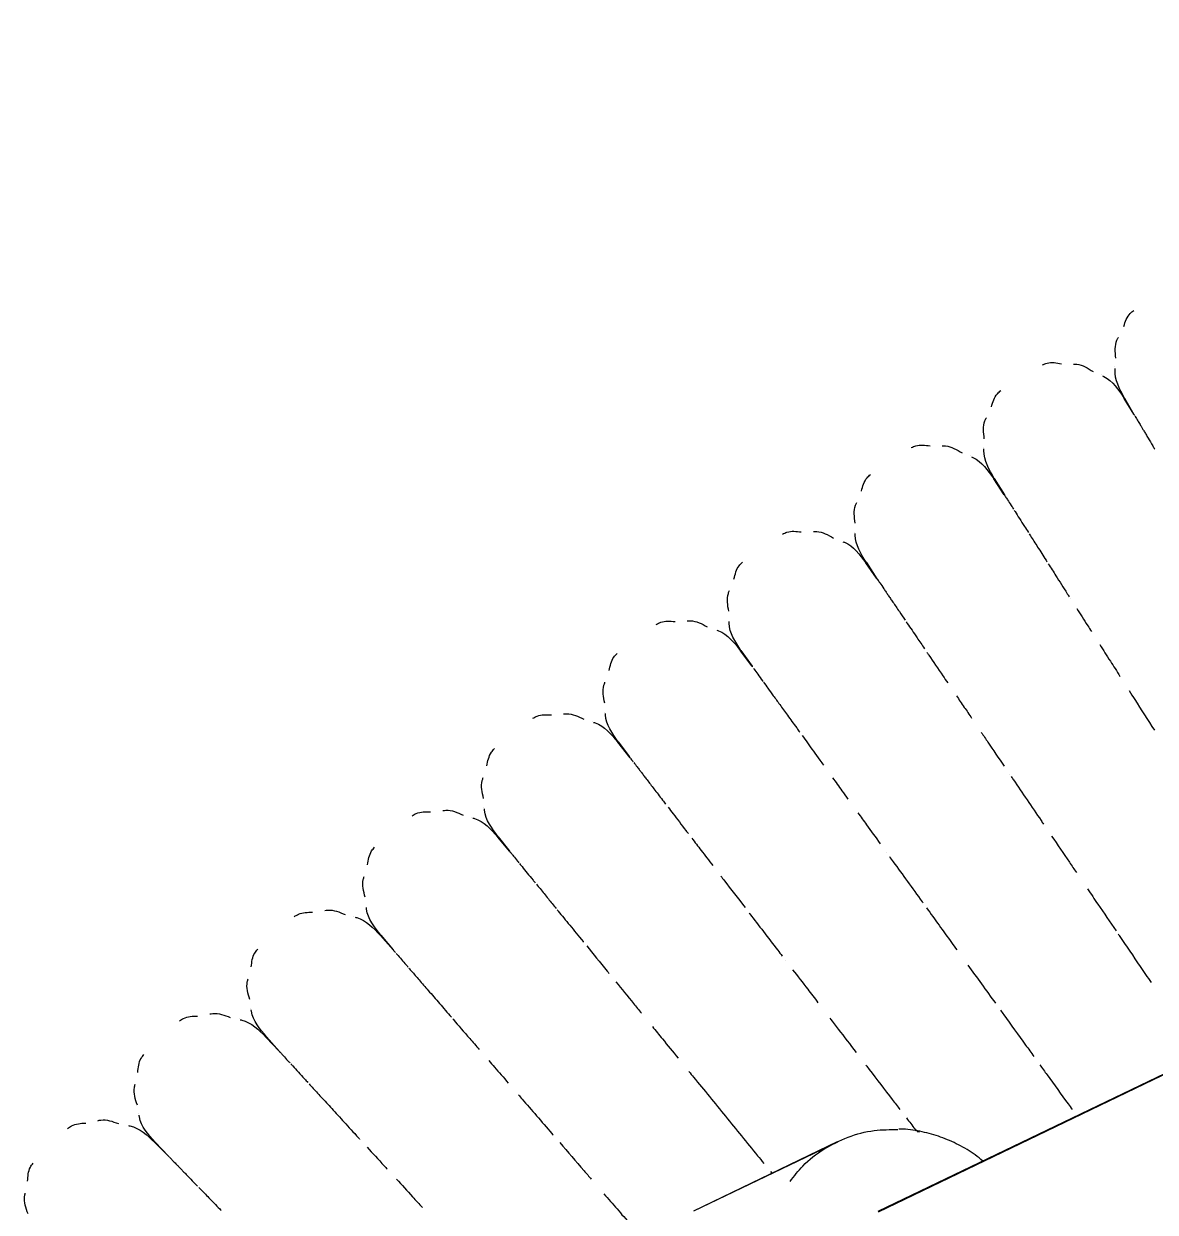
# Model space of a CAD drawing. Extents: x -360 to 379, y -342 to 365.
# Drawn here: x -34.7 to -21.35, y -92.36 to -78.34 of the extents above; entities that cross this region are included whole.
import ezdxf

# ---------------------------------------------------------------- set-up
doc = ezdxf.new("R2010")
doc.units = 0
doc.layers.get('0').update_dxf_attribs({"linetype": 'CONTINUOUS'})

msp = doc.modelspace()

# ---------------------------------------------------------------- linework, layer by layer
at = {"color": 7, "linetype": 'CONTINUOUS'}
for p, q in [((4.517, -78.341), (-24.623, -92.357)), ((-21.829, -82.39), (-21.829, -82.39)), ((-21.986, -82.484), (-21.986, -82.484)), ((-21.602, -82.948), (-21.717, -82.761)), ((-21.712, -82.758), (-21.601, -82.95)), ((-23.377, -83.342), (-23.377, -83.342)), ((-23.531, -83.441), (-23.531, -83.441)), ((-23.131, -83.898), (-23.255, -83.71)), ((-23.249, -83.706), (-23.13, -83.9)), ((-24.897, -84.339), (-24.897, -84.339)), ((-24.759, -84.699), (-24.634, -84.889)), ((-24.638, -84.883), (-24.764, -84.703)), ((-24.674, -84.832), (-24.674, -84.832)), ((-24.672, -84.831), (-24.672, -84.831)), ((-22.348, -85.127), (-22.348, -85.127)), ((-26.11, -85.919), (-26.244, -85.739)), ((-26.239, -85.735), (-26.108, -85.922)), ((-26.239, -85.735), (-26.239, -85.735)), ((-27.846, -86.462), (-27.846, -86.462)), ((-27.991, -86.574), (-27.991, -86.574)), ((-27.545, -87.004), (-27.693, -86.818)), ((-27.688, -86.814), (-27.556, -86.991)), ((-27.595, -86.942), (-27.595, -86.942)), ((-27.593, -86.94), (-27.593, -86.94)), ((-23.069, -87.194), (-23.069, -87.194)), ((-29.274, -87.587), (-29.274, -87.587)), ((-29.415, -87.703), (-29.415, -87.703)), ((-28.971, -88.104), (-29.11, -87.938)), ((-29.105, -87.934), (-28.968, -88.107)), ((-24.523, -88.117), (-24.523, -88.117)), ((-30.806, -88.873), (-30.806, -88.873)), ((-30.344, -89.268), (-30.494, -89.1)), ((-30.489, -89.095), (-30.342, -89.27)), ((-30.489, -89.095), (-30.489, -89.095)), ((-30.389, -89.218), (-30.389, -89.218)), ((-30.387, -89.216), (-30.387, -89.216)), ((-25.716, -89.389), (-25.716, -89.389)), ((-30.164, -89.476), (-30.164, -89.476)), ((-32.027, -89.96), (-32.027, -89.96)), ((-32.162, -90.083), (-32.162, -90.083)), ((-31.689, -90.464), (-31.843, -90.301)), ((-31.838, -90.296), (-31.687, -90.467)), ((-33.351, -91.205), (-33.351, -91.205)), ((-24.132, -91.42), (-24.16, -91.417)), ((-32.998, -91.7), (-33.157, -91.541)), ((-33.153, -91.536), (-32.996, -91.702)), ((-30.729, -91.511), (-30.729, -91.511)), ((-25.103, -91.533), (-26.801, -92.35)), ((-25.101, -91.537), (-26.799, -92.353)), ((-33.046, -91.652), (-33.046, -91.652)), ((-33.044, -91.651), (-33.044, -91.651)), ((-25.891, -91.884), (-25.875, -91.904))]:
    msp.add_line(p, q, dxfattribs=at)
at = {"color": 7, "linetype": 'CONTINUOUS', "flags": 128}
msp.add_lwpolyline([(4.517, -78.346), (-22.11, -91.155), (-24.62, -92.363)], dxfattribs=at)
at = {"color": 7, "linetype": 'CONTINUOUS'}
for points, knots in [([(-21.721, -81.912), (-21.703, -81.856), (-21.678, -81.782), (-21.618, -81.734), (-21.603, -81.723)], [0, 0, 0, 0, 0.7475749, 1, 1, 1, 1]), ([(-21.815, -82.286), (-21.822, -82.212), (-21.83, -82.126), (-21.791, -82.052), (-21.785, -82.041)], [0, 0, 0, 0, 0.847683, 1, 1, 1, 1]), ([(-22.68, -82.365), (-22.663, -82.358), (-22.592, -82.328), (-22.515, -82.341), (-22.458, -82.352)], [0, 0, 0, 0, 0.252425, 1, 1, 1, 1]), ([(-22.314, -82.357), (-22.301, -82.357), (-22.217, -82.357), (-22.145, -82.405), (-22.084, -82.446)], [0, 0, 0, 0, 0.152317, 1, 1, 1, 1]), ([(-21.712, -82.758), (-21.771, -82.65), (-21.833, -82.536), (-21.824, -82.413), (-21.823, -82.407)], [0, 0, 0, 0, 0.94853, 1, 1, 1, 1]), ([(-21.974, -82.496), (-21.968, -82.499), (-21.855, -82.549), (-21.784, -82.658), (-21.717, -82.761)], [0, 0, 0, 0, 0.051116, 1, 1, 1, 1]), ([(-23.283, -82.861), (-23.267, -82.805), (-23.244, -82.73), (-23.186, -82.681), (-23.171, -82.668)], [0, 0, 0, 0, 0.747575, 1, 1, 1, 1]), ([(-23.367, -83.237), (-23.376, -83.164), (-23.386, -83.078), (-23.349, -83.003), (-23.343, -82.992)], [0, 0, 0, 0, 0.847683, 1, 1, 1, 1]), ([(-21.599, -82.953), (-21.599, -82.954), (-21.598, -82.955), (-21.596, -82.959), (-21.594, -82.962)], [0, 0, 0, 0, 0.294726, 1, 1, 1, 1]), ([(-21.588, -82.971), (-21.588, -82.972), (-21.584, -82.979), (-21.571, -83.001), (-21.55, -83.035), (-21.527, -83.074), (-21.504, -83.112), (-21.484, -83.146), (-21.46, -83.185), (-21.426, -83.243), (-21.392, -83.301), (-21.363, -83.348), (-21.355, -83.362)], [0, 0, 0, 0, 0.019597, 0.112114, 0.229895, 0.371218, 0.450697, 0.537339, 0.631168, 0.73221, 0.924326, 1, 1, 1, 1]), ([(-24.229, -83.342), (-24.211, -83.334), (-24.142, -83.302), (-24.065, -83.313), (-24.007, -83.322)], [0, 0, 0, 0, 0.252425, 1, 1, 1, 1]), ([(-23.863, -83.323), (-23.85, -83.322), (-23.767, -83.321), (-23.693, -83.366), (-23.63, -83.405)], [0, 0, 0, 0, 0.152317, 1, 1, 1, 1]), ([(-23.249, -83.706), (-23.312, -83.6), (-23.377, -83.488), (-23.371, -83.365), (-23.371, -83.358)], [0, 0, 0, 0, 0.94853, 1, 1, 1, 1]), ([(-23.519, -83.452), (-23.513, -83.455), (-23.399, -83.502), (-23.325, -83.609), (-23.255, -83.71)], [0, 0, 0, 0, 0.05147, 1, 1, 1, 1]), ([(-24.817, -83.855), (-24.802, -83.798), (-24.782, -83.723), (-24.725, -83.672), (-24.711, -83.659)], [0, 0, 0, 0, 0.747575, 1, 1, 1, 1]), ([(-24.89, -84.233), (-24.901, -84.161), (-24.913, -84.075), (-24.879, -83.999), (-24.873, -83.988)], [0, 0, 0, 0, 0.847683, 1, 1, 1, 1]), ([(-23.131, -83.898), (-23.13, -83.899), (-23.129, -83.902), (-23.123, -83.91), (-23.113, -83.927), (-23.089, -83.964), (-23.058, -84.013), (-23.031, -84.054), (-23.022, -84.07)], [0, 0, 0, 0, 0.0672681, 0.1350621, 0.2202438, 0.4654207, 0.8038493, 1, 1, 1, 1]), ([(-23.015, -84.08), (-23.012, -84.085), (-22.993, -84.115), (-22.952, -84.179), (-22.9, -84.261), (-22.863, -84.32), (-22.847, -84.344)], [0, 0, 0, 0, 0.077923, 0.415443, 0.755277, 1, 1, 1, 1]), ([(-25.748, -84.363), (-25.731, -84.355), (-25.663, -84.321), (-25.585, -84.33), (-25.527, -84.337)], [0, 0, 0, 0, 0.252425, 1, 1, 1, 1]), ([(-25.383, -84.333), (-25.37, -84.333), (-25.287, -84.329), (-25.212, -84.372), (-25.148, -84.409)], [0, 0, 0, 0, 0.152317, 1, 1, 1, 1]), ([(-24.759, -84.699), (-24.824, -84.595), (-24.893, -84.485), (-24.891, -84.361), (-24.891, -84.355)], [0, 0, 0, 0, 0.9485297, 1, 1, 1, 1]), ([(-22.837, -84.36), (-22.832, -84.368), (-22.802, -84.415), (-22.736, -84.519), (-22.67, -84.621), (-22.63, -84.684), (-22.626, -84.69)], [0, 0, 0, 0, 0.077584, 0.49671, 0.950735, 1, 1, 1, 1]), ([(-25.035, -84.453), (-25.03, -84.455), (-24.914, -84.499), (-24.837, -84.603), (-24.764, -84.703)], [0, 0, 0, 0, 0.0511155, 1, 1, 1, 1]), ([(-26.322, -84.893), (-26.308, -84.836), (-26.29, -84.76), (-26.235, -84.707), (-26.221, -84.694)], [0, 0, 0, 0, 0.747575, 1, 1, 1, 1]), ([(-22.612, -84.713), (-22.582, -84.76), (-22.511, -84.871), (-22.429, -85.001), (-22.372, -85.09), (-22.364, -85.103)], [0, 0, 0, 0, 0.383938, 0.915174, 1, 1, 1, 1]), ([(-24.633, -84.891), (-24.631, -84.893), (-24.626, -84.9), (-24.614, -84.918), (-24.592, -84.95), (-24.563, -84.994), (-24.528, -85.045), (-24.502, -85.083), (-24.476, -85.122), (-24.433, -85.185), (-24.376, -85.268), (-24.324, -85.345), (-24.3, -85.38)], [0, 0, 0, 0, 0.049489, 0.113944, 0.171287, 0.348046, 0.435834, 0.505616, 0.581182, 0.662553, 0.847007, 1, 1, 1, 1]), ([(-26.383, -85.274), (-26.396, -85.201), (-26.411, -85.116), (-26.379, -85.039), (-26.374, -85.027)], [0, 0, 0, 0, 0.847683, 1, 1, 1, 1]), ([(-22.275, -85.242), (-22.234, -85.307), (-22.179, -85.392), (-22.117, -85.49), (-22.102, -85.513)], [0, 0, 0, 0, 0.761682, 1, 1, 1, 1]), ([(-27.238, -85.428), (-27.221, -85.419), (-27.154, -85.383), (-27.076, -85.39), (-27.017, -85.395)], [0, 0, 0, 0, 0.252425, 1, 1, 1, 1]), ([(-26.873, -85.388), (-26.861, -85.387), (-26.777, -85.38), (-26.701, -85.422), (-26.637, -85.457)], [0, 0, 0, 0, 0.152317, 1, 1, 1, 1]), ([(-26.239, -85.735), (-26.307, -85.633), (-26.379, -85.525), (-26.38, -85.401), (-26.38, -85.395)], [0, 0, 0, 0, 0.948884, 1, 1, 1, 1]), ([(-24.288, -85.399), (-24.284, -85.405), (-24.245, -85.461), (-24.175, -85.564), (-24.103, -85.671), (-24.073, -85.715)], [0, 0, 0, 0, 0.061571, 0.617646, 1, 1, 1, 1]), ([(-26.522, -85.497), (-26.516, -85.499), (-26.4, -85.54), (-26.32, -85.642), (-26.244, -85.739)], [0, 0, 0, 0, 0.051116, 1, 1, 1, 1]), ([(-22.004, -85.667), (-21.964, -85.731), (-21.888, -85.849), (-21.804, -85.98), (-21.766, -86.041)], [0, 0, 0, 0, 0.5392231, 1, 1, 1, 1]), ([(-27.795, -85.974), (-27.783, -85.917), (-27.768, -85.84), (-27.714, -85.786), (-27.7, -85.773)], [0, 0, 0, 0, 0.747575, 1, 1, 1, 1]), ([(-24.044, -85.758), (-24.036, -85.769), (-23.979, -85.854), (-23.898, -85.973), (-23.818, -86.091), (-23.799, -86.118)], [0, 0, 0, 0, 0.101114, 0.788828, 1, 1, 1, 1]), ([(-26.102, -85.929), (-26.103, -85.929), (-26.103, -85.928), (-26.104, -85.927), (-26.105, -85.925), (-26.106, -85.924), (-26.107, -85.923), (-26.107, -85.923), (-26.108, -85.922), (-26.109, -85.92), (-26.11, -85.919), (-26.11, -85.919), (-26.109, -85.92), (-26.108, -85.922), (-26.105, -85.925), (-26.103, -85.928)], [0, 0, 0, 0, 0.020842, 0.037016, 0.050749, 0.062974, 0.074982, 0.086819, 0.100427, 0.134819, 0.218606, 0.338087, 0.457883, 0.600817, 1, 1, 1, 1]), ([(-26.09, -85.946), (-26.088, -85.95), (-26.076, -85.966), (-26.039, -86.018), (-26.003, -86.067), (-25.98, -86.099), (-25.978, -86.102)], [0, 0, 0, 0, 0.098636, 0.515894, 0.962204, 1, 1, 1, 1]), ([(-27.846, -86.357), (-27.861, -86.285), (-27.878, -86.2), (-27.848, -86.122), (-27.844, -86.11)], [0, 0, 0, 0, 0.847683, 1, 1, 1, 1]), ([(-25.973, -86.109), (-25.956, -86.133), (-25.92, -86.182), (-25.856, -86.271), (-25.78, -86.376), (-25.688, -86.503), (-25.609, -86.612), (-25.558, -86.683), (-25.546, -86.7)], [0, 0, 0, 0, 0.156744, 0.325221, 0.510712, 0.713337, 0.933224, 1, 1, 1, 1]), ([(-21.658, -86.21), (-21.636, -86.245), (-21.541, -86.394), (-21.439, -86.555), (-21.36, -86.678)], [0, 0, 0, 0, 0.2349303, 1, 1, 1, 1]), ([(-23.696, -86.271), (-23.666, -86.315), (-23.61, -86.397), (-23.546, -86.491), (-23.517, -86.534)], [0, 0, 0, 0, 0.539346, 1, 1, 1, 1]), ([(-28.695, -86.536), (-28.679, -86.527), (-28.613, -86.489), (-28.534, -86.493), (-28.476, -86.497)], [0, 0, 0, 0, 0.252425, 1, 1, 1, 1]), ([(-28.332, -86.485), (-28.32, -86.484), (-28.237, -86.475), (-28.159, -86.514), (-28.094, -86.547)], [0, 0, 0, 0, 0.152317, 1, 1, 1, 1]), ([(-27.688, -86.814), (-27.759, -86.713), (-27.834, -86.608), (-27.839, -86.484), (-27.839, -86.478)], [0, 0, 0, 0, 0.94853, 1, 1, 1, 1]), ([(-27.978, -86.584), (-27.972, -86.586), (-27.854, -86.623), (-27.772, -86.723), (-27.693, -86.818)], [0, 0, 0, 0, 0.0514703, 1, 1, 1, 1]), ([(-25.518, -86.738), (-25.497, -86.767), (-25.432, -86.858), (-25.348, -86.975), (-25.279, -87.07), (-25.264, -87.091)], [0, 0, 0, 0, 0.2665862, 0.8392801, 1, 1, 1, 1]), ([(-23.403, -86.702), (-23.377, -86.74), (-23.292, -86.866), (-23.198, -87.005), (-23.132, -87.102)], [0, 0, 0, 0, 0.30373, 1, 1, 1, 1]), ([(-29.237, -87.098), (-29.227, -87.041), (-29.213, -86.964), (-29.161, -86.908), (-29.148, -86.894)], [0, 0, 0, 0, 0.747575, 1, 1, 1, 1]), ([(-27.553, -86.995), (-27.553, -86.995), (-27.554, -86.994), (-27.553, -86.995), (-27.552, -86.996)], [0, 0, 0, 0, 0.572705, 1, 1, 1, 1]), ([(-27.55, -86.999), (-27.548, -87.002), (-27.543, -87.007), (-27.531, -87.024), (-27.52, -87.038), (-27.513, -87.047), (-27.511, -87.049)], [0, 0, 0, 0, 0.234123, 0.591976, 0.910442, 1, 1, 1, 1]), ([(-27.505, -87.058), (-27.492, -87.074), (-27.471, -87.102), (-27.437, -87.146), (-27.409, -87.182), (-27.38, -87.22), (-27.334, -87.28), (-27.264, -87.372), (-27.191, -87.467), (-27.14, -87.533), (-27.128, -87.549)], [0, 0, 0, 0, 0.152008, 0.248681, 0.325494, 0.40861, 0.498053, 0.70119, 0.92779, 1, 1, 1, 1]), ([(-23.049, -87.224), (-23.04, -87.237), (-22.929, -87.401), (-22.8, -87.59), (-22.678, -87.771), (-22.669, -87.784)], [0, 0, 0, 0, 0.072975, 0.929487, 1, 1, 1, 1]), ([(-29.276, -87.482), (-29.293, -87.41), (-29.313, -87.326), (-29.285, -87.247), (-29.281, -87.235)], [0, 0, 0, 0, 0.847683, 1, 1, 1, 1]), ([(-25.157, -87.238), (-25.122, -87.288), (-25.065, -87.366), (-25, -87.457), (-24.976, -87.49)], [0, 0, 0, 0, 0.630521, 1, 1, 1, 1]), ([(-30.12, -87.686), (-30.104, -87.676), (-30.039, -87.636), (-29.96, -87.638), (-29.902, -87.64)], [0, 0, 0, 0, 0.252425, 1, 1, 1, 1]), ([(-29.759, -87.624), (-29.746, -87.623), (-29.663, -87.611), (-29.585, -87.648), (-29.518, -87.679)], [0, 0, 0, 0, 0.1523173, 1, 1, 1, 1]), ([(-29.105, -87.934), (-29.179, -87.836), (-29.257, -87.732), (-29.266, -87.609), (-29.266, -87.603)], [0, 0, 0, 0, 0.94853, 1, 1, 1, 1]), ([(-27.099, -87.586), (-27.079, -87.612), (-27.014, -87.697), (-26.934, -87.801), (-26.87, -87.885), (-26.86, -87.897)], [0, 0, 0, 0, 0.272454, 0.895749, 1, 1, 1, 1]), ([(-29.402, -87.713), (-29.396, -87.715), (-29.277, -87.748), (-29.191, -87.846), (-29.11, -87.938)], [0, 0, 0, 0, 0.05147, 1, 1, 1, 1]), ([(-24.859, -87.651), (-24.825, -87.698), (-24.742, -87.813), (-24.65, -87.941), (-24.595, -88.017)], [0, 0, 0, 0, 0.40453, 1, 1, 1, 1]), ([(-22.573, -87.925), (-22.503, -88.028), (-22.407, -88.169), (-22.308, -88.316), (-22.28, -88.356)], [0, 0, 0, 0, 0.7231861, 1, 1, 1, 1]), ([(-30.645, -88.264), (-30.637, -88.206), (-30.625, -88.128), (-30.575, -88.071), (-30.562, -88.057)], [0, 0, 0, 0, 0.7475749, 1, 1, 1, 1]), ([(-26.82, -87.95), (-26.784, -87.998), (-26.706, -88.098), (-26.618, -88.214), (-26.571, -88.275)], [0, 0, 0, 0, 0.471922, 1, 1, 1, 1]), ([(-28.965, -88.111), (-28.965, -88.111), (-28.966, -88.11), (-28.963, -88.114), (-28.958, -88.12), (-28.946, -88.134), (-28.921, -88.166), (-28.89, -88.204), (-28.865, -88.234), (-28.86, -88.24)], [0, 0, 0, 0, 0.00229, 0.083452, 0.150894, 0.235233, 0.509235, 0.896733, 1, 1, 1, 1]), ([(-24.488, -88.165), (-24.473, -88.186), (-24.35, -88.356), (-24.216, -88.541), (-24.096, -88.708), (-24.093, -88.712)], [0, 0, 0, 0, 0.12419, 0.981045, 1, 1, 1, 1]), ([(-28.851, -88.251), (-28.842, -88.263), (-28.815, -88.296), (-28.762, -88.361), (-28.71, -88.425), (-28.676, -88.466), (-28.667, -88.477)], [0, 0, 0, 0, 0.1844817, 0.5335767, 0.881057, 1, 1, 1, 1]), ([(-30.673, -88.648), (-30.692, -88.577), (-30.715, -88.494), (-30.689, -88.414), (-30.685, -88.402)], [0, 0, 0, 0, 0.847683, 1, 1, 1, 1]), ([(-26.475, -88.399), (-26.462, -88.417), (-26.375, -88.531), (-26.275, -88.66), (-26.191, -88.77)], [0, 0, 0, 0, 0.152916, 1, 1, 1, 1]), ([(-28.653, -88.494), (-28.639, -88.511), (-28.595, -88.565), (-28.519, -88.659), (-28.451, -88.742), (-28.42, -88.78)], [0, 0, 0, 0, 0.202823, 0.632528, 1, 1, 1, 1]), ([(-22.15, -88.548), (-22.109, -88.609), (-21.997, -88.773), (-21.884, -88.94), (-21.813, -89.045)], [0, 0, 0, 0, 0.369565, 1, 1, 1, 1]), ([(-31.511, -88.877), (-31.495, -88.866), (-31.431, -88.825), (-31.353, -88.825), (-31.294, -88.825)], [0, 0, 0, 0, 0.252425, 1, 1, 1, 1]), ([(-31.151, -88.805), (-31.139, -88.803), (-31.056, -88.789), (-30.977, -88.823), (-30.91, -88.853)], [0, 0, 0, 0, 0.1523173, 1, 1, 1, 1]), ([(-30.792, -88.883), (-30.786, -88.885), (-30.666, -88.915), (-30.578, -89.01), (-30.494, -89.1)], [0, 0, 0, 0, 0.051116, 1, 1, 1, 1]), ([(-30.489, -89.095), (-30.566, -88.999), (-30.647, -88.898), (-30.659, -88.775), (-30.66, -88.769)], [0, 0, 0, 0, 0.948884, 1, 1, 1, 1]), ([(-28.407, -88.796), (-28.403, -88.801), (-28.358, -88.857), (-28.255, -88.982), (-28.158, -89.102), (-28.099, -89.174), (-28.098, -89.176)], [0, 0, 0, 0, 0.042161, 0.499689, 0.991012, 1, 1, 1, 1]), ([(-26.141, -88.835), (-26.138, -88.838), (-26.034, -88.975), (-25.903, -89.145), (-25.77, -89.318), (-25.753, -89.341)], [0, 0, 0, 0, 0.022393, 0.869696, 1, 1, 1, 1]), ([(-24.048, -88.774), (-23.951, -88.909), (-23.833, -89.072), (-23.711, -89.241), (-23.69, -89.27)], [0, 0, 0, 0, 0.829394, 1, 1, 1, 1]), ([(-21.787, -89.083), (-21.783, -89.089), (-21.696, -89.217), (-21.566, -89.408), (-21.442, -89.592), (-21.399, -89.655)], [0, 0, 0, 0, 0.0298452, 0.667213, 1, 1, 1, 1]), ([(-32.019, -89.469), (-32.012, -89.411), (-32.003, -89.334), (-31.954, -89.275), (-31.942, -89.26)], [0, 0, 0, 0, 0.747575, 1, 1, 1, 1]), ([(-30.343, -89.269), (-30.343, -89.27), (-30.341, -89.272), (-30.334, -89.279), (-30.327, -89.288), (-30.319, -89.296), (-30.316, -89.301)], [0, 0, 0, 0, 0.200496, 0.428357, 0.713791, 1, 1, 1, 1]), ([(-30.309, -89.308), (-30.305, -89.313), (-30.287, -89.334), (-30.247, -89.38), (-30.204, -89.43), (-30.175, -89.463), (-30.168, -89.472)], [0, 0, 0, 0, 0.124859, 0.51323, 0.87475, 1, 1, 1, 1]), ([(-28.06, -89.222), (-27.983, -89.317), (-27.899, -89.419), (-27.803, -89.537), (-27.796, -89.546)], [0, 0, 0, 0, 0.921955, 1, 1, 1, 1]), ([(-23.562, -89.448), (-23.508, -89.522), (-23.4, -89.671), (-23.291, -89.823), (-23.236, -89.899)], [0, 0, 0, 0, 0.494385, 1, 1, 1, 1]), ([(-30.158, -89.484), (-30.147, -89.496), (-30.111, -89.538), (-30.036, -89.624), (-29.927, -89.75), (-29.801, -89.897), (-29.703, -90.009), (-29.656, -90.064)], [0, 0, 0, 0, 0.0837884, 0.2869481, 0.5137898, 0.7645178, 1, 1, 1, 1]), ([(-25.629, -89.503), (-25.57, -89.579), (-25.473, -89.705), (-25.371, -89.839), (-25.33, -89.892)], [0, 0, 0, 0, 0.600611, 1, 1, 1, 1]), ([(-32.036, -89.855), (-32.057, -89.784), (-32.082, -89.701), (-32.059, -89.621), (-32.055, -89.609)], [0, 0, 0, 0, 0.847683, 1, 1, 1, 1]), ([(-27.714, -89.647), (-27.646, -89.73), (-27.551, -89.847), (-27.445, -89.978), (-27.414, -90.016)], [0, 0, 0, 0, 0.708826, 1, 1, 1, 1]), ([(-32.509, -90.025), (-32.497, -90.023), (-32.415, -90.006), (-32.334, -90.039), (-32.266, -90.066)], [0, 0, 0, 0, 0.152317, 1, 1, 1, 1]), ([(-31.838, -90.296), (-31.918, -90.202), (-32.002, -90.104), (-32.018, -89.981), (-32.019, -89.975)], [0, 0, 0, 0, 0.94853, 1, 1, 1, 1]), ([(-23.177, -89.98), (-23.164, -89.998), (-23.065, -90.135), (-22.933, -90.318), (-22.815, -90.481), (-22.783, -90.526)], [0, 0, 0, 0, 0.09681, 0.753276, 1, 1, 1, 1]), ([(-32.866, -90.108), (-32.851, -90.097), (-32.788, -90.053), (-32.71, -90.051), (-32.651, -90.049)], [0, 0, 0, 0, 0.252425, 1, 1, 1, 1]), ([(-32.148, -90.093), (-32.142, -90.094), (-32.021, -90.121), (-31.93, -90.213), (-31.843, -90.301)], [0, 0, 0, 0, 0.05147, 1, 1, 1, 1]), ([(-29.641, -90.082), (-29.638, -90.085), (-29.577, -90.156), (-29.475, -90.274), (-29.365, -90.401), (-29.327, -90.444)], [0, 0, 0, 0, 0.0290356, 0.6647169, 1, 1, 1, 1]), ([(-25.189, -90.076), (-25.156, -90.119), (-25.055, -90.25), (-24.951, -90.386), (-24.88, -90.478)], [0, 0, 0, 0, 0.325186, 1, 1, 1, 1]), ([(-27.285, -90.174), (-27.245, -90.222), (-27.148, -90.341), (-27.043, -90.47), (-26.981, -90.547)], [0, 0, 0, 0, 0.405031, 1, 1, 1, 1]), ([(-33.357, -90.715), (-33.352, -90.656), (-33.345, -90.578), (-33.298, -90.518), (-33.286, -90.503)], [0, 0, 0, 0, 0.747575, 1, 1, 1, 1]), ([(-31.689, -90.465), (-31.688, -90.466), (-31.686, -90.468), (-31.679, -90.475), (-31.665, -90.49), (-31.636, -90.522), (-31.6, -90.562), (-31.571, -90.593), (-31.563, -90.602)], [0, 0, 0, 0, 0.073719, 0.146321, 0.237273, 0.499655, 0.861314, 1, 1, 1, 1]), ([(-29.216, -90.574), (-29.193, -90.6), (-29.122, -90.682), (-29.04, -90.776), (-28.985, -90.84)], [0, 0, 0, 0, 0.320163, 1, 1, 1, 1]), ([(-31.553, -90.612), (-31.545, -90.621), (-31.518, -90.651), (-31.463, -90.71), (-31.404, -90.775), (-31.363, -90.819), (-31.35, -90.834)], [0, 0, 0, 0, 0.141784, 0.486728, 0.83414, 1, 1, 1, 1]), ([(-26.853, -90.704), (-26.834, -90.727), (-26.696, -90.897), (-26.424, -91.23), (-26.146, -91.571), (-25.994, -91.758), (-25.97, -91.788)], [0, 0, 0, 0, 0.0645981, 0.4948893, 0.9188308, 1, 1, 1, 1]), ([(-24.765, -90.628), (-24.752, -90.645), (-24.649, -90.78), (-24.514, -90.956), (-24.393, -91.113), (-24.363, -91.152)], [0, 0, 0, 0, 0.099625, 0.775663, 1, 1, 1, 1]), ([(-22.712, -90.625), (-22.683, -90.664), (-22.571, -90.82), (-22.443, -90.997), (-22.347, -91.129), (-22.332, -91.151)], [0, 0, 0, 0, 0.223628, 0.87472, 1, 1, 1, 1]), ([(-33.362, -91.1), (-33.386, -91.031), (-33.413, -90.948), (-33.392, -90.868), (-33.389, -90.855)], [0, 0, 0, 0, 0.847683, 1, 1, 1, 1]), ([(-31.334, -90.851), (-31.323, -90.864), (-31.28, -90.911), (-31.192, -91.007), (-31.067, -91.143), (-30.919, -91.304), (-30.81, -91.424), (-30.744, -91.496), (-30.739, -91.501)], [0, 0, 0, 0, 0.0713717, 0.2734257, 0.4922762, 0.7280533, 0.9808927, 1, 1, 1, 1]), ([(-28.865, -90.979), (-28.851, -90.996), (-28.728, -91.138), (-28.588, -91.299), (-28.459, -91.449), (-28.454, -91.456)], [0, 0, 0, 0, 0.112069, 0.961374, 1, 1, 1, 1]), ([(-33.831, -91.284), (-33.818, -91.281), (-33.737, -91.263), (-33.656, -91.293), (-33.587, -91.318)], [0, 0, 0, 0, 0.152317, 1, 1, 1, 1]), ([(-33.153, -91.536), (-33.235, -91.444), (-33.322, -91.348), (-33.341, -91.226), (-33.342, -91.22)], [0, 0, 0, 0, 0.94853, 1, 1, 1, 1]), ([(-24.286, -91.252), (-24.252, -91.296), (-24.213, -91.348), (-24.173, -91.399), (-24.168, -91.406)], [0, 0, 0, 0, 0.858521, 1, 1, 1, 1]), ([(-34.186, -91.377), (-34.17, -91.366), (-34.109, -91.32), (-34.031, -91.316), (-33.972, -91.312)], [0, 0, 0, 0, 0.252425, 1, 1, 1, 1]), ([(-33.468, -91.342), (-33.462, -91.343), (-33.34, -91.366), (-33.246, -91.455), (-33.157, -91.541)], [0, 0, 0, 0, 0.051116, 1, 1, 1, 1]), ([(-25.659, -92.002), (-25.611, -91.939), (-25.498, -91.79), (-25.264, -91.611), (-24.979, -91.469), (-24.681, -91.389), (-24.48, -91.389), (-24.386, -91.389)], [0, 0, 0, 0, 0.160027, 0.377024, 0.594022, 0.81102, 1, 1, 1, 1]), ([(-23.384, -91.761), (-23.414, -91.736), (-23.503, -91.662), (-23.671, -91.565), (-23.881, -91.472), (-24.1, -91.412), (-24.266, -91.383), (-24.357, -91.385), (-24.374, -91.385)], [0, 0, 0, 0, 0.105458, 0.317666, 0.529676, 0.741414, 0.952816, 1, 1, 1, 1]), ([(-28.378, -91.543), (-28.284, -91.652), (-28.162, -91.793), (-28.034, -91.941), (-28.005, -91.975)], [0, 0, 0, 0, 0.7777978, 1, 1, 1, 1]), ([(-32.998, -91.7), (-32.998, -91.7), (-32.999, -91.699), (-32.996, -91.701), (-32.992, -91.706), (-32.989, -91.709)], [0, 0, 0, 0, 0.051386, 0.28781, 1, 1, 1, 1]), ([(-30.65, -91.598), (-30.586, -91.668), (-30.511, -91.75), (-30.425, -91.843), (-30.413, -91.857)], [0, 0, 0, 0, 0.855278, 1, 1, 1, 1]), ([(-34.658, -91.998), (-34.655, -91.94), (-34.65, -91.862), (-34.605, -91.8), (-34.593, -91.785)], [0, 0, 0, 0, 0.747575, 1, 1, 1, 1]), ([(-32.985, -91.713), (-32.984, -91.714), (-32.979, -91.719), (-32.962, -91.737), (-32.935, -91.765), (-32.905, -91.796), (-32.876, -91.825), (-32.85, -91.852), (-32.82, -91.883), (-32.776, -91.929), (-32.721, -91.985), (-32.672, -92.035), (-32.651, -92.057)], [0, 0, 0, 0, 0.0154673, 0.1045862, 0.2188171, 0.344768, 0.4175501, 0.4967975, 0.5825321, 0.6747766, 0.8572656, 1, 1, 1, 1]), ([(-30.305, -91.974), (-30.243, -92.042), (-30.146, -92.148), (-30.038, -92.266), (-29.998, -92.309)], [0, 0, 0, 0, 0.636517, 1, 1, 1, 1]), ([(-32.639, -92.069), (-32.635, -92.074), (-32.597, -92.112), (-32.515, -92.197), (-32.431, -92.284), (-32.378, -92.338), (-32.372, -92.344)], [0, 0, 0, 0, 0.063759, 0.483972, 0.941685, 1, 1, 1, 1]), ([(-34.652, -92.384), (-34.678, -92.315), (-34.708, -92.233), (-34.689, -92.152), (-34.686, -92.14)], [0, 0, 0, 0, 0.847683, 1, 1, 1, 1]), ([(-27.856, -92.147), (-27.805, -92.206), (-27.703, -92.324), (-27.597, -92.447), (-27.544, -92.508)], [0, 0, 0, 0, 0.501035, 1, 1, 1, 1])]:
    msp.add_open_spline(points, degree=3, knots=knots, dxfattribs=at)

doc.saveas('drawing.dxf')
